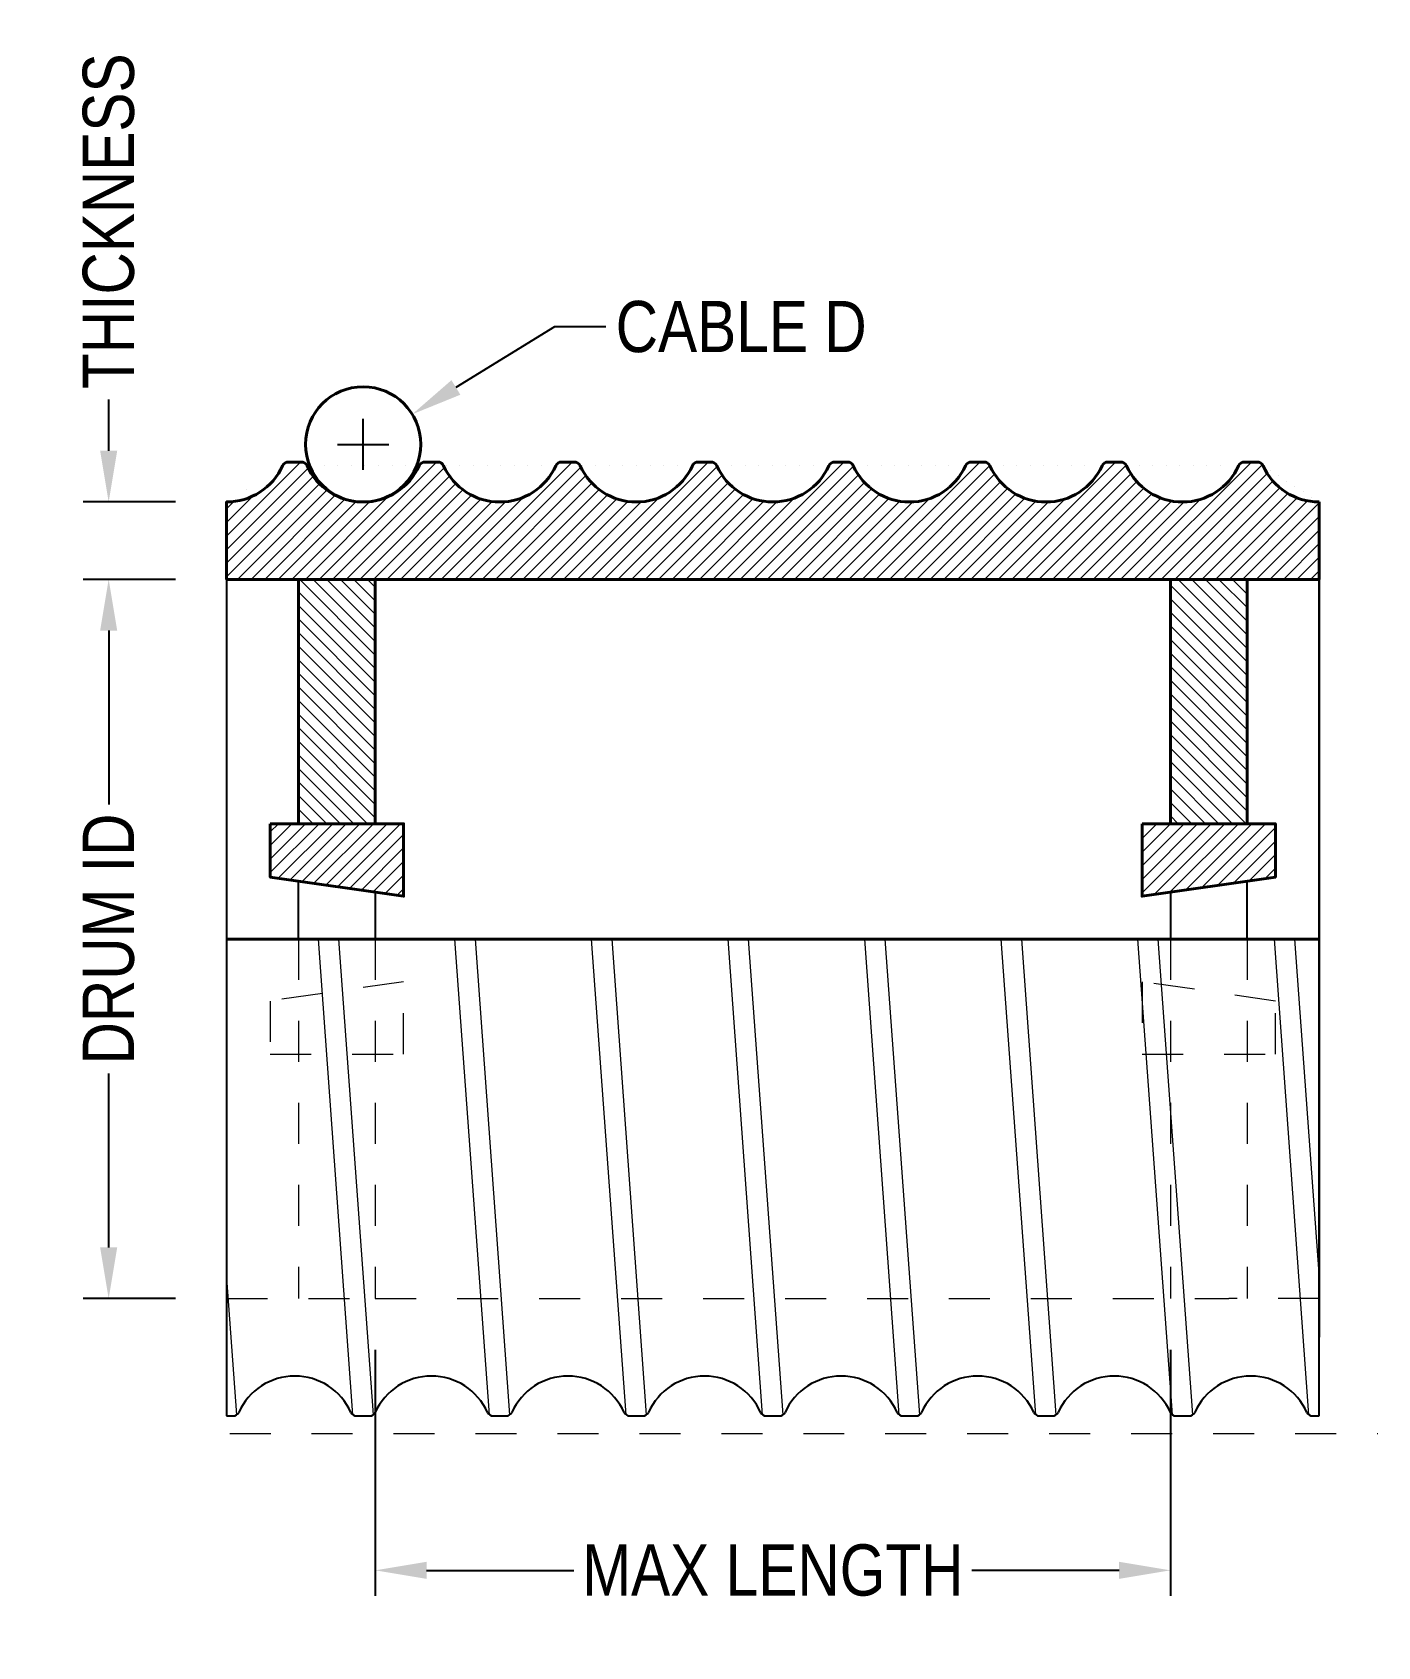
# Paper-space layout 'unbraced length' of a CAD drawing. Header units: inches. Extents: x 0.88 to 4.16, y 3.86 to 7.8.
import ezdxf

# ---------------------------------------------------------------- set-up
doc = ezdxf.new("R2010")
doc.units = ezdxf.units.IN
doc.header["$LTSCALE"] = 0.3
doc.header["$MEASUREMENT"] = 0
doc.header["$PDMODE"] = 35
doc.linetypes.add('CENTER', pattern=[2, 1.25, -0.25, 0.25, -0.25])
doc.linetypes.add('HIDDEN', pattern=[0.375, 0.25, -0.125])
doc.layers.get('0').update_dxf_attribs({"lineweight": 25})
for name, color, linetype, lineweight in [('..01 - Medium', 7, 'Continuous', 25), ('..02 - Light', 142, 'Continuous', 9), ('..03 - Thick', 230, 'Continuous', 40), ('..04 - Hidden', 44, 'HIDDEN', 9), ('..05 - Center', 84, 'CENTER', 9), ('..09 - Hatch', 8, 'Continuous', 9)]:
    doc.layers.add(name, color=color, linetype=linetype, lineweight=lineweight)
doc.styles.add('prg 03 - Standard', font='ARIALN.TTF')
doc.dimstyles.new('prg - inch - 000', dxfattribs={"dimtxt": 0.125, "dimasz": 0.125, "dimexe": 0.0625, "dimexo": 0.125, "dimgap": 0.03125, "dimtad": 0, "dimdec": 3, "dimzin": 3, "dimdsep": 46, "dimlunit": 3, "dimtxsty": 'prg 03 - Standard', "dimcen": 0.0625, "dimclrd": 256, "dimclre": 256, "dimclrt": 256, "dimadec": 1, "dimazin": 0, "dimtfac": 1, "dimtdec": 3, "dimtofl": 0, "dimtmove": 0, "dimatfit": 3, "dimfxl": 1, "dimfrac": 1, "dimtolj": 1, "dimtzin": 0, "dimarcsym": 1})
doc.dimstyles.new('prg - inch - 000$3', dxfattribs={"dimtxt": 0.125, "dimasz": 0.125, "dimexe": 0.0625, "dimexo": 0.125, "dimgap": 0.03125, "dimtad": 0, "dimtoh": 1, "dimdec": 3, "dimzin": 3, "dimdsep": 46, "dimlunit": 3, "dimtxsty": 'prg 03 - Standard', "dimcen": 0.0625, "dimclrd": 256, "dimclre": 256, "dimclrt": 256, "dimadec": 1, "dimazin": 0, "dimtfac": 1, "dimtdec": 3, "dimtofl": 0, "dimtmove": 0, "dimatfit": 3, "dimfxl": 1, "dimfrac": 1, "dimtolj": 1, "dimtzin": 0, "dimarcsym": 1})
doc.dimstyles.new('prg - inch - 16', dxfattribs={"dimtxt": 0.125, "dimasz": 0.125, "dimexe": 0.0625, "dimexo": 0.125, "dimgap": 0.03125, "dimtad": 0, "dimdec": 4, "dimzin": 3, "dimdsep": 46, "dimlunit": 4, "dimtxsty": 'prg 03 - Standard', "dimcen": 0.0625, "dimclrd": 256, "dimclre": 256, "dimclrt": 256, "dimadec": 0, "dimazin": 2, "dimtfac": 1, "dimtdec": 4, "dimtofl": 0, "dimtmove": 0, "dimatfit": 3, "dimfxl": 1, "dimfrac": 1, "dimtolj": 1, "dimtzin": 0, "dimarcsym": 1})
pattern_1 = [(45, (-70.45439, -48.135027), (-0.016572815, 0.016572815), [])]

# ---------------------------------------------------------------- blocks, each defined once
blk = doc.blocks.new('*D78')
at = {"layer": '..02 - Light', "lineweight": -2, "transparency": 16777216}
for p, q in [((1.2279, 6.4634), (1.0027, 6.4634)), ((1.0652, 6.3384), (1.0652, 5.9137)), ((1.0652, 4.8328), (1.0652, 5.2575)), ((1.2279, 4.7078), (1.0027, 4.7078))]:
    blk.add_line(p, q, dxfattribs=at)
at = {"layer": '..02 - Light', "transparency": 16777216}
for points in [[(1.0443, 6.3384), (1.086, 6.3384), (1.0652, 6.4634)], [(1.0443, 4.8328), (1.086, 4.8328), (1.0652, 4.7078)]]:
    blk.add_solid(points, dxfattribs=at)
at = {"layer": 'Defpoints', "color": 0, "transparency": 16777216}
for p in [(1.0652, 6.4634), (1.3529, 6.4634), (1.3529, 4.7078)]:
    blk.add_point(p, dxfattribs=at)
at = {"layer": '..02 - Light', "transparency": 16777216, "insert": (1.0652, 5.5856), "char_height": 0.125, "attachment_point": 5, "rotation": 90, "style": 'prg 03 - Standard'}
blk.add_mtext('\\A1;DRUM ID', dxfattribs=at)
blk = doc.blocks.new('*D83')
at = {"layer": '..02 - Light', "lineweight": -2, "transparency": 16777216}
for p, q in [((1.7159, 4.5828), (1.7159, 3.982)), ((3.6562, 4.5828), (3.6562, 3.982)), ((1.8409, 4.0445), (2.2007, 4.0445)), ((3.5312, 4.0445), (3.1714, 4.0445))]:
    blk.add_line(p, q, dxfattribs=at)
at = {"layer": '..02 - Light', "transparency": 16777216}
for points in [[(1.8409, 4.0654), (1.8409, 4.0237), (1.7159, 4.0445)], [(3.5312, 4.0654), (3.5312, 4.0237), (3.6562, 4.0445)]]:
    blk.add_solid(points, dxfattribs=at)
at = {"layer": 'Defpoints', "color": 0, "transparency": 16777216}
for p in [(1.7159, 4.7078), (3.6562, 4.7078), (1.7159, 4.0445)]:
    blk.add_point(p, dxfattribs=at)
at = {"layer": '..02 - Light', "transparency": 16777216, "insert": (2.6861, 4.0445), "char_height": 0.125, "attachment_point": 5, "style": 'prg 03 - Standard'}
blk.add_mtext('\\A1;MAX LENGTH', dxfattribs=at)
blk = doc.blocks.new('*D80')
at = {"layer": '..02 - Light', "lineweight": -2, "transparency": 16777216}
for p, q in [((2.1536, 7.0798), (1.9126, 6.9319)), ((2.2786, 7.0798), (2.1536, 7.0798)), ((1.6862, 6.7305), (1.6862, 6.8555)), ((1.6237, 6.793), (1.7487, 6.793))]:
    blk.add_line(p, q, dxfattribs=at)
at = {"layer": '..02 - Light', "transparency": 16777216}
blk.add_solid([(1.9017, 6.9497), (1.9235, 6.9142), (1.806, 6.8665)], dxfattribs=at)
at = {"layer": 'Defpoints', "color": 0, "transparency": 16777216}
for p in [(1.806, 6.8665), (1.5663, 6.7194)]:
    blk.add_point(p, dxfattribs=at)
at = {"layer": '..02 - Light', "transparency": 16777216, "insert": (2.6088, 7.0798), "char_height": 0.125, "attachment_point": 5, "style": 'prg 03 - Standard'}
blk.add_mtext('\\A1;CABLE D', dxfattribs=at)
blk = doc.blocks.new('*D79')
at = {"lineweight": -2, "transparency": 16777216}
for p, q in [((1.0652, 6.7774), (1.0652, 6.9024)), ((1.2279, 6.6524), (1.0027, 6.6524)), ((1.2279, 6.4634), (1.0027, 6.4634)), ((1.0652, 6.3384), (1.0652, 6.2134))]:
    blk.add_line(p, q, dxfattribs=at)
at = {"transparency": 16777216}
for points in [[(1.0443, 6.7774), (1.086, 6.7774), (1.0652, 6.6524)], [(1.0443, 6.3384), (1.086, 6.3384), (1.0652, 6.4634)]]:
    blk.add_solid(points, dxfattribs=at)
at = {"layer": 'Defpoints', "color": 0, "transparency": 16777216}
for p in [(1.0652, 6.6524), (1.3529, 6.6524), (1.3529, 6.4634)]:
    blk.add_point(p, dxfattribs=at)
at = {"transparency": 16777216, "insert": (1.0652, 7.3378), "char_height": 0.125, "attachment_point": 5, "rotation": 90, "style": 'prg 03 - Standard'}
blk.add_mtext('\\A1;THICKNESS', dxfattribs=at)

psp = doc.layouts.new('unbraced length')

# ---------------------------------------------------------------- hatches: boundary and pattern name
at = {"layer": '..09 - Hatch'}
h = psp.add_hatch(dxfattribs=at)
h.set_pattern_fill('ANSI31', color=256, scale=0.1875)
h.set_pattern_definition(pattern_1)
edge = h.paths.add_edge_path()
edge.add_line((4.01925, 6.46339), (4.01925, 6.65237))
edge.add_arc((4.01925, 6.80237), 0.15, 204.14771, 270.00007, ccw=False)
edge.add_arc((3.86869, 6.73487), 0.015, 24.14771, 90.00011)
edge.add_line((3.86869, 6.74987), (3.83652, 6.74987))
edge.add_arc((3.83652, 6.73487), 0.015, 90.00011, 155.85226)
edge.add_arc((3.68595, 6.80237), 0.15, 204.14771, 335.85226, ccw=False)
edge.add_arc((3.53539, 6.73487), 0.015, 24.14771, 90.00011)
edge.add_line((3.53539, 6.74987), (3.50322, 6.74987))
edge.add_arc((3.50322, 6.73487), 0.015, 90.00011, 155.85226)
edge.add_arc((3.35265, 6.80237), 0.15, 204.14771, 335.85226, ccw=False)
edge.add_arc((3.20209, 6.73487), 0.015, 24.14771, 90.00011)
edge.add_line((3.20209, 6.74987), (3.16992, 6.74987))
edge.add_arc((3.16992, 6.73487), 0.015, 90.00011, 155.85226)
edge.add_arc((3.01935, 6.80237), 0.15, 204.14771, 335.85226, ccw=False)
edge.add_arc((2.86879, 6.73487), 0.015, 24.14771, 90.00011)
edge.add_line((2.86879, 6.74987), (2.83662, 6.74987))
edge.add_arc((2.83662, 6.73487), 0.015, 90.00011, 155.85226)
edge.add_arc((2.68605, 6.80237), 0.15, 204.14771, 335.85226, ccw=False)
edge.add_arc((2.53549, 6.73487), 0.015, 24.14771, 90.00011)
edge.add_line((2.53549, 6.74987), (2.50332, 6.74987))
edge.add_arc((2.50332, 6.73487), 0.015, 90.00011, 155.85226)
edge.add_arc((2.35275, 6.80237), 0.15, 204.14771, 335.85226, ccw=False)
edge.add_arc((2.20219, 6.73487), 0.015, 24.14771, 90.00011)
edge.add_line((2.20219, 6.74987), (2.17002, 6.74987))
edge.add_arc((2.17002, 6.73487), 0.015, 90.00011, 155.85226)
edge.add_arc((2.01945, 6.80237), 0.15, 204.14771, 335.85226, ccw=False)
edge.add_arc((1.86889, 6.73487), 0.015, 24.14771, 90.00011)
edge.add_line((1.86889, 6.74987), (1.83672, 6.74987))
edge.add_arc((1.83672, 6.73487), 0.015, 90.00011, 155.85226)
edge.add_arc((1.68615, 6.80237), 0.15, 204.14771, 335.85226, ccw=False)
edge.add_arc((1.53559, 6.73487), 0.015, 24.14771, 90.00011)
edge.add_line((1.53559, 6.74987), (1.50342, 6.74987))
edge.add_arc((1.50342, 6.73487), 0.015, 90.00011, 155.85226)
edge.add_arc((1.35285, 6.80237), 0.15, 270, 335.85226, ccw=False)
edge.add_line((1.35285, 6.65237), (1.35285, 6.46339))
edge.add_line((1.35285, 6.46339), (4.01925, 6.46339))
h = psp.add_hatch(dxfattribs=at)
h.set_pattern_fill('ANSI31', color=256, scale=0.1875, angle=90)
h.set_pattern_definition([(135, (-70.82939, -43.317603), (-0.016572815, -0.016572815), [])])
h.paths.add_polyline_path([(1.71594, 6.46339), (1.52844, 6.46339), (1.52844, 5.86686), (1.71594, 5.86686)])
h = psp.add_hatch(dxfattribs=at)
h.set_pattern_fill('ANSI31', color=256, scale=0.1875, angle=90)
h.set_pattern_definition([(135, (-70.972351, -43.317603), (-0.016572815, -0.016572815), [])])
h.paths.add_polyline_path([(3.65617, 5.86686), (3.84367, 5.86686), (3.84367, 6.46339), (3.65617, 6.46339)])
h = psp.add_hatch(dxfattribs=at)
h.set_pattern_fill('ANSI31', color=256, scale=0.1875)
h.set_pattern_definition(pattern_1)
h.paths.add_polyline_path([(1.45943, 5.86686), (1.45943, 5.73696), (1.78494, 5.69008), (1.78494, 5.86686)])
h = psp.add_hatch(dxfattribs=at)
h.set_pattern_fill('ANSI31', color=256, scale=0.1875)
h.set_pattern_definition([(45, (-70.597351, -48.135027), (-0.016572815, 0.016572815), [])])
h.paths.add_polyline_path([(3.91268, 5.73696), (3.91268, 5.86686), (3.58717, 5.86686), (3.58717, 5.69008)])

# ---------------------------------------------------------------- linework, layer by layer
at = {"layer": '..01 - Medium'}
for p, q in [((1.35285, 6.46339), (1.35285, 4.61408)), ((4.01925, 6.46339), (4.01925, 4.61408)), ((4.01925, 4.46823), (4.01925, 5.58561)), ((1.35285, 4.61408), (1.35285, 4.42135)), ((1.35285, 4.42135), (1.36894, 4.42135)), ((1.67007, 4.42135), (1.70224, 4.42135)), ((2.00337, 4.42135), (2.03554, 4.42135)), ((2.33667, 4.42135), (2.36884, 4.42135)), ((2.66997, 4.42135), (2.68605, 4.42135)), ((2.68605, 4.42135), (2.70214, 4.42135)), ((3.00327, 4.42135), (3.03544, 4.42135)), ((3.33657, 4.42135), (3.36874, 4.42135)), ((3.66987, 4.42135), (3.70204, 4.42135)), ((4.00317, 4.42135), (4.01925, 4.42135))]:
    psp.add_line(p, q, dxfattribs=at)
for points in [[(4.01925, 4.42135), (4.01925, 4.46823), (4.01925, 4.46823), (4.01925, 6.46339)], [(1.52844, 5.86686), (1.71594, 5.86686)], [(3.84367, 5.86686), (3.65617, 5.86686)], [(1.71594, 5.70002), (1.71594, 5.58561), (1.52844, 5.58561), (1.52844, 5.72702)], [(3.65617, 5.70002), (3.65617, 5.58561), (3.84367, 5.58561), (3.84367, 5.72702)]]:
    psp.add_lwpolyline(points, dxfattribs=at)
for centre, radius, start, end in [((1.5195, 4.36885), 0.15, 24.14774, 155.85229), ((1.8528, 4.36885), 0.15, 24.14774, 155.85229), ((2.1861, 4.36885), 0.15, 24.14774, 155.85229), ((2.5194, 4.36885), 0.15, 89.99993, 155.85229), ((2.5194, 4.36885), 0.15, 24.14774, 89.99993), ((2.8527, 4.36885), 0.15, 24.14774, 155.85229), ((3.186, 4.36885), 0.15, 24.14774, 155.85229), ((3.5193, 4.36885), 0.15, 24.14774, 155.85229), ((3.8526, 4.36885), 0.15, 89.99993, 155.85229), ((3.8526, 4.36885), 0.15, 24.14774, 89.99993), ((1.36894, 4.43635), 0.015, 269.99989, 335.85229), ((1.67007, 4.43635), 0.015, 204.14774, 269.99989), ((1.70224, 4.43635), 0.015, 269.99989, 335.85229), ((2.00337, 4.43635), 0.015, 204.14774, 269.99989), ((2.03554, 4.43635), 0.015, 269.99989, 335.85229), ((2.33667, 4.43635), 0.015, 204.14774, 269.99989), ((2.36884, 4.43635), 0.015, 269.99989, 335.85229), ((2.66997, 4.43635), 0.015, 204.14774, 269.99989), ((2.70214, 4.43635), 0.015, 269.99989, 335.85229), ((3.00327, 4.43635), 0.015, 204.14774, 269.99989), ((3.03544, 4.43635), 0.015, 269.99989, 335.85229), ((3.33657, 4.43635), 0.015, 204.14774, 269.99989), ((3.36874, 4.43635), 0.015, 269.99989, 335.85229), ((3.66987, 4.43635), 0.015, 204.14774, 269.99989), ((3.70204, 4.43635), 0.015, 269.99989, 335.85229), ((4.00317, 4.43635), 0.015, 204.14774, 269.99989)]:
    psp.add_arc(centre, radius, start, end, dxfattribs=at)
at = {"layer": '..03 - Thick'}
for p, q in [((4.01925, 6.46339), (4.01925, 6.60549)), ((4.01925, 5.58561), (1.35285, 5.58561))]:
    psp.add_line(p, q, dxfattribs=at)
for points in [[(2.68605, 6.65237, -0.2955129), (2.54918, 6.741, 0.2955131), (2.53549, 6.74987), (2.50332, 6.74987, 0.2955119), (2.48963, 6.741, -0.6475763), (2.21588, 6.741, 0.2955131), (2.20219, 6.74987), (2.17002, 6.74987, 0.2955119), (2.15633, 6.741, -0.6475763), (1.88258, 6.741, 0.2955131), (1.86889, 6.74987), (1.83672, 6.74987, 0.2955119), (1.82303, 6.741, -0.6475763), (1.54928, 6.741, 0.2955131), (1.53559, 6.74987), (1.50342, 6.74987, 0.2955119), (1.48973, 6.741, -0.2955124), (1.35285, 6.65237), (1.35285, 6.46339)], [(4.01925, 6.65237, -0.2955129), (3.88238, 6.741, 0.2955131), (3.86869, 6.74987), (3.83652, 6.74987, 0.2955119), (3.82283, 6.741, -0.6475763), (3.54908, 6.741, 0.2955131), (3.53539, 6.74987), (3.50322, 6.74987, 0.2955119), (3.48953, 6.741, -0.6475763), (3.21578, 6.741, 0.2955131), (3.20209, 6.74987), (3.16992, 6.74987, 0.2955119), (3.15623, 6.741, -0.6475763), (2.88248, 6.741, 0.2955131), (2.86879, 6.74987), (2.83662, 6.74987, 0.2955119), (2.82293, 6.741, -0.2955124), (2.68605, 6.65237)]]:
    psp.add_lwpolyline(points, format="xyb", dxfattribs=at)
for points in [[(4.01925, 6.60549), (4.01925, 6.65237)], [(1.35285, 6.46339), (1.71594, 6.46339), (1.71594, 6.46339), (2.82902, 6.46339)], [(1.71594, 6.46339), (2.68605, 6.46339)], [(2.68605, 6.46339), (3.65617, 6.46339)], [(4.01925, 6.46339), (3.65617, 6.46339), (3.65617, 6.46339), (2.68605, 6.46339)], [(3.65617, 6.46339), (2.82902, 6.46339)]]:
    psp.add_lwpolyline(points, dxfattribs=at)
for points in [[(1.52844, 6.46339), (1.71594, 6.46339), (1.71594, 5.86686), (1.52844, 5.86686)], [(3.84367, 6.46339), (3.65617, 6.46339), (3.65617, 5.86686), (3.84367, 5.86686)], [(1.45943, 5.86686), (1.78494, 5.86686), (1.78494, 5.69008), (1.45943, 5.73696)], [(3.58717, 5.86686), (3.91268, 5.86686), (3.91268, 5.73696), (3.58717, 5.69008)]]:
    psp.add_lwpolyline(points, close=True, dxfattribs=at)
psp.add_circle((1.68615, 6.79299), 0.14062, dxfattribs=at)
at = {"layer": '..04 - Hidden'}
for p, q in [((1.52844, 5.58561), (1.52844, 4.70783)), ((1.71594, 5.58561), (1.71594, 4.70783)), ((3.65617, 5.58561), (3.65617, 4.70783)), ((3.84367, 5.58561), (3.84367, 4.70783))]:
    psp.add_line(p, q, dxfattribs=at)
for points in [[(1.45943, 5.30436), (1.78494, 5.30436), (1.78494, 5.48114), (1.45943, 5.43426)], [(3.58717, 5.30436), (3.91268, 5.30436), (3.91268, 5.43426), (3.58717, 5.48114)]]:
    psp.add_lwpolyline(points, close=True, dxfattribs=at)
for points in [[(1.35285, 4.70783), (1.71594, 4.70783), (1.71594, 4.70783), (3.79914, 4.70783)], [(4.01925, 4.70783), (3.79914, 4.70783), (3.79914, 4.70783), (3.79914, 4.70783)]]:
    psp.add_lwpolyline(points, dxfattribs=at)
at = {"layer": '..05 - Center', "ltscale": 0.25}
psp.add_line((1.36052, 4.37823), (4.16222, 4.37823), dxfattribs=at)
at = {"layer": '..09 - Hatch'}
for p, q in [((1.66126, 4.42376), (1.57702, 5.58561)), ((1.62616, 5.58561), (1.7104, 4.42376)), ((1.99456, 4.42376), (1.91032, 5.58561)), ((1.95946, 5.58561), (2.0437, 4.42376)), ((2.32786, 4.42376), (2.24362, 5.58561)), ((2.29276, 5.58561), (2.377, 4.42376)), ((2.66116, 4.42376), (2.57692, 5.58561)), ((2.62606, 5.58561), (2.7103, 4.42376)), ((2.99446, 4.42376), (2.91022, 5.58561)), ((2.95936, 5.58561), (3.0436, 4.42376)), ((3.32776, 4.42376), (3.24352, 5.58561)), ((3.29266, 5.58561), (3.3769, 4.42376)), ((3.66106, 4.42376), (3.57682, 5.58561)), ((3.62596, 5.58561), (3.7102, 4.42376)), ((3.99436, 4.42376), (3.91012, 5.58561)), ((3.95926, 5.58561), (4.01925, 4.75811)), ((1.35285, 4.75812), (1.3771, 4.42376))]:
    psp.add_line(p, q, dxfattribs=at)

# ---------------------------------------------------------------- dimensions: what is measured, and where the dimension line sits
at = {"layer": '..02 - Light'}
dim = psp.add_diameter_dim_2p(p1=(1.5663, 6.71944), p2=(1.80601, 6.86654), text='CABLE D', dimstyle='prg - inch - 000$3', override={"dimfrac": 2}, dxfattribs=at)
dim.commit()
dim.dimension.update_dxf_attribs({"geometry": '*D80', "text_midpoint": (2.60884, 7.07983), "dimtype": 163})
dim = psp.add_linear_dim(base=(1.06517, 6.46339), p1=(1.35285, 4.70783), p2=(1.35285, 6.46339), angle=90, text='DRUM ID', dimstyle='prg - inch - 000', override={"dimfrac": 2}, dxfattribs=at)
dim.commit()
dim.dimension.update_dxf_attribs({"geometry": '*D78', "text_midpoint": (1.06517, 5.58561)})
dim = psp.add_linear_dim(base=(1.71594, 4.04452), p1=(3.65617, 4.70783), p2=(1.71594, 4.70783), text='MAX LENGTH', dimstyle='prg - inch - 000', override={"dimfrac": 2}, dxfattribs=at)
dim.commit()
dim.dimension.update_dxf_attribs({"geometry": '*D83', "text_midpoint": (2.68605, 4.04452), "dimtype": 160})
dim = psp.add_linear_dim(base=(1.06517, 6.65237), p1=(1.35285, 6.46339), p2=(1.35285, 6.65237), angle=90, text='THICKNESS', dimstyle='prg - inch - 16', override={"dimfrac": 2})
dim.commit()
dim.dimension.update_dxf_attribs({"geometry": '*D79', "text_midpoint": (1.06517, 7.33778)})

doc.saveas('drawing.dxf')
